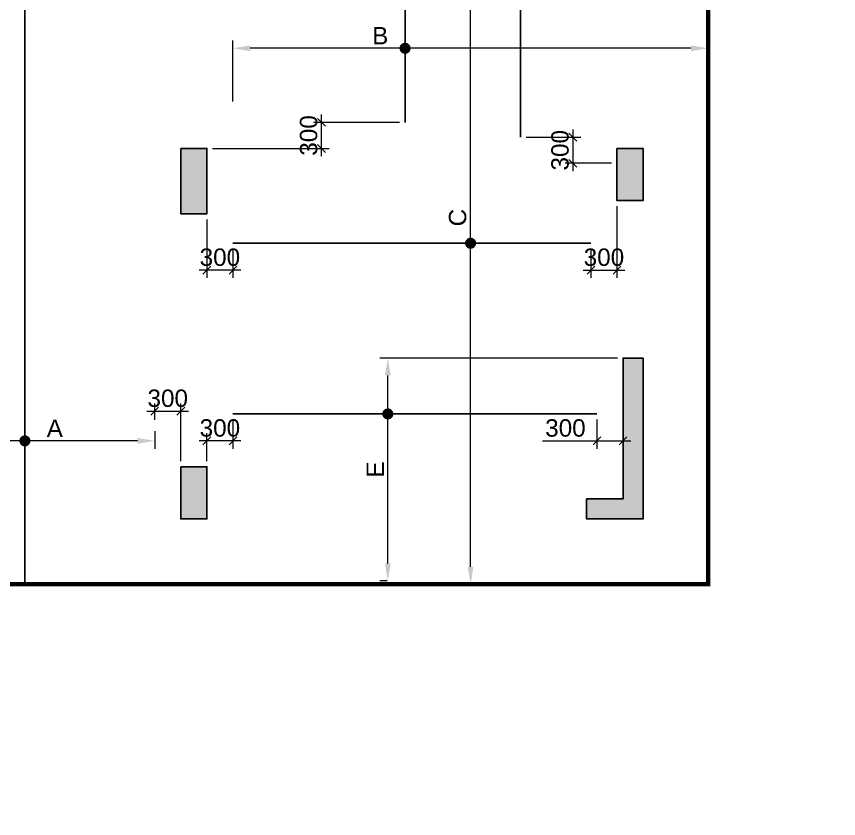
# Model space of a CAD drawing. Header units: millimetres. Extents: x 1123469 to 1883119, y -126924 to 196924.
# Drawn here: x 1633029 to 1642490, y 124283 to 133508 of the extents above; entities that cross this region are included whole.
import ezdxf

# ---------------------------------------------------------------- set-up
doc = ezdxf.new("R2010")
doc.units = ezdxf.units.MM
doc.header["$LTSCALE"] = 500
doc.header["$MEASUREMENT"] = 0
doc.header["$PDMODE"] = 34
doc.linetypes.add('CONTINOUS', pattern=[0])
doc.layers.get('Defpoints').update_dxf_attribs({"lineweight": 0})
for name, color, linetype in [('COL. DIM', 3, 'Continuous'), ('reinf.', 4, 'Continuous'), ('TOWER AREA COLUMN.', 6, 'Continuous')]:
    doc.layers.add(name, color=color, linetype=linetype)
for name, color, linetype, lineweight in [('CUT OUT', 1, 'Continuous', 13), ('dim-M', 1, 'Continuous', 15), ('FOOTING', 1, 'Continuous', 15), ('S - SUNK', 251, 'Continuous', 0), ('TOWER COL HATCH', 253, 'Continuous', 20)]:
    doc.layers.add(name, color=color, linetype=linetype, lineweight=lineweight)
doc.styles.add('3mm', font='arial.ttf')
doc.dimstyles.new('PARAMVEER', dxfattribs={"dimtxt": 200, "dimasz": 100, "dimexe": 0, "dimexo": 25, "dimgap": 10, "dimtad": 1, "dimdec": 0, "dimrnd": 5, "dimzin": 0, "dimdsep": 46, "dimtxsty": '3mm', "dimblk": 'OBLIQUE', "dimcen": 0.09, "dimdle": 75, "dimclrd": 1, "dimclre": 1, "dimclrt": 3, "dimadec": 0, "dimazin": 0, "dimtfac": 1, "dimtdec": 0, "dimtmove": 1, "dimatfit": 3, "dimfxl": 100, "dimtolj": 1, "dimtzin": 0, "dimlwd": 18, "dimlwe": 5, "dimarcsym": 0})

# ---------------------------------------------------------------- blocks, each defined once
blk = doc.blocks.new('3tgra')
at = {"layer": 'TOWER COL HATCH'}
h = blk.add_hatch(color=253, dxfattribs=at)
h.dxf.hatch_style = 1
h.paths.add_polyline_path([(1365940.6, 68966.8), (1365640.6, 68966.8), (1365640.6, 68366.8), (1365940.6, 68366.8)])
h = blk.add_hatch(color=253, dxfattribs=at)
h.dxf.hatch_style = 1
h.paths.add_polyline_path([(1370960.6, 68966.8), (1370660.6, 68966.8), (1370660.6, 68216.8), (1370960.6, 68216.8)])
h = blk.add_hatch(color=253, dxfattribs=at)
h.dxf.hatch_style = 1
h.paths.add_polyline_path([(1365640.6, 66556.8), (1365640.6, 64706.8), (1366290.6, 64706.8), (1366290.6, 64936.8), (1365870.6, 64936.8), (1365870.6, 66556.8)])
h = blk.add_hatch(color=253, dxfattribs=at)
h.dxf.hatch_style = 1
h.paths.add_polyline_path([(1370960.6, 65306.8), (1370660.6, 65306.8), (1370660.6, 64706.8), (1370960.6, 64706.8)])
at = {"layer": 'TOWER AREA COLUMN.', "color": 4}
for points in [[(1365940.6, 68966.8), (1365640.6, 68966.8), (1365640.6, 68366.8), (1365940.6, 68366.8)], [(1370960.6, 68966.8), (1370660.6, 68966.8), (1370660.6, 68216.8), (1370960.6, 68216.8)], [(1370960.6, 65306.8), (1370660.6, 65306.8), (1370660.6, 64706.8), (1370960.6, 64706.8)]]:
    blk.add_lwpolyline(points, close=True, dxfattribs=at)
blk.add_lwpolyline([(1365640.6, 66556.8), (1365640.6, 64706.8), (1366290.6, 64706.8), (1366290.6, 64936.8), (1365870.6, 64936.8), (1365870.6, 66556.8), (1365640.6, 66556.8)], dxfattribs=at)
blk = doc.blocks.new('_Oblique')
at = {"color": 0, "linetype": 'ByBlock', "lineweight": -2}
blk.add_line((-0.5, -0.5), (0.5, 0.5), dxfattribs=at)
blk = doc.blocks.new('*D1161')
at = {"layer": 'COL. DIM', "color": 1, "linetype": 'CONTINOUS', "lineweight": 5, "ltscale": 10, "transparency": 16777216}
for p, q in [((1634620, 128869.7), (1634620, 129058.3)), ((1634920, 128394.3), (1634920, 129058.3))]:
    blk.add_line(p, q, dxfattribs=at)
at = {"layer": 'COL. DIM', "color": 1, "lineweight": 18, "ltscale": 10, "transparency": 16777216}
blk.add_line((1634530, 128968.3), (1635010, 128968.3), dxfattribs=at)
at = {"layer": 'Defpoints', "color": 0, "ltscale": 10, "transparency": 16777216}
for p in [(1634920, 128968.3), (1634620, 128804.7), (1634920, 128329.3)]:
    blk.add_point(p, dxfattribs=at)
at = {"layer": 'COL. DIM', "color": 1, "lineweight": 18, "ltscale": 10, "transparency": 16777216, "xscale": 90, "yscale": 90, "zscale": 90, "rotation": 180}
blk.add_blockref('_Oblique', (1634620, 128968.3), dxfattribs=at)
at = {"layer": 'COL. DIM', "color": 1, "lineweight": 18, "ltscale": 10, "transparency": 16777216, "xscale": 90, "yscale": 90, "zscale": 90}
blk.add_blockref('_Oblique', (1634920, 128968.3), dxfattribs=at)
at = {"layer": 'COL. DIM', "color": 3, "ltscale": 10, "transparency": 16777216, "insert": (1634770, 129115.5), "char_height": 200, "attachment_point": 5, "style": '3mm'}
blk.add_mtext('\\A1;300', dxfattribs=at)
blk = doc.blocks.new('*D1205')
at = {"layer": 'COL. DIM', "color": 1, "linetype": 'CONTINOUS', "lineweight": 5, "ltscale": 10, "transparency": 16777216}
for p, q in [((1631985, 128742.2), (1631985, 128536.4)), ((1634620, 128739.7), (1634620, 128536.4))]:
    blk.add_line(p, q, dxfattribs=at)
at = {"layer": 'COL. DIM', "color": 1, "lineweight": 18, "ltscale": 10, "transparency": 16777216}
blk.add_line((1634420, 128626.4), (1632185, 128626.4), dxfattribs=at)
at = {"layer": 'COL. DIM', "color": 1, "ltscale": 10, "transparency": 16777216}
for points in [[(1632185, 128659.7), (1632185, 128593.1), (1631985, 128626.4)], [(1634420, 128659.7), (1634420, 128593.1), (1634620, 128626.4)]]:
    blk.add_solid(points, dxfattribs=at)
at = {"layer": 'Defpoints', "color": 0, "ltscale": 10, "transparency": 16777216}
for p in [(1631985, 128807.2), (1634620, 128804.7), (1631985, 128626.4)]:
    blk.add_point(p, dxfattribs=at)
at = {"layer": 'COL. DIM', "color": 3, "ltscale": 10, "transparency": 16777216, "insert": (1633470.3, 128771.4), "char_height": 200, "width": 21.479, "attachment_point": 5, "style": '3mm'}
blk.add_mtext('\\A1;A', dxfattribs=at)
blk = doc.blocks.new('*D1232')
at = {"layer": 'COL. DIM', "color": 1, "linetype": 'CONTINOUS', "lineweight": 5, "ltscale": 10, "transparency": 16777216}
for p, q in [((1639940, 131324.3), (1639940, 130500.3)), ((1639640, 130834.5), (1639640, 130500.3))]:
    blk.add_line(p, q, dxfattribs=at)
at = {"layer": 'COL. DIM', "color": 1, "lineweight": 18, "ltscale": 10, "transparency": 16777216}
blk.add_line((1639550, 130590.3), (1640030, 130590.3), dxfattribs=at)
at = {"layer": 'Defpoints', "color": 0, "ltscale": 10, "transparency": 16777216}
for p in [(1639940, 131389.3), (1639640, 130899.5), (1639940, 130590.3)]:
    blk.add_point(p, dxfattribs=at)
at = {"layer": 'COL. DIM', "color": 1, "lineweight": 18, "ltscale": 10, "transparency": 16777216, "xscale": 90, "yscale": 90, "zscale": 90, "rotation": 180}
blk.add_blockref('_Oblique', (1639640, 130590.3), dxfattribs=at)
at = {"layer": 'COL. DIM', "color": 1, "lineweight": 18, "ltscale": 10, "transparency": 16777216, "xscale": 90, "yscale": 90, "zscale": 90}
blk.add_blockref('_Oblique', (1639940, 130590.3), dxfattribs=at)
at = {"layer": 'COL. DIM', "color": 3, "ltscale": 10, "transparency": 16777216, "insert": (1639790, 130737.5), "char_height": 200, "attachment_point": 5, "style": '3mm'}
blk.add_mtext('\\A1;300', dxfattribs=at)
blk = doc.blocks.new('*D1233')
at = {"layer": 'COL. DIM', "color": 1, "linetype": 'CONTINOUS', "lineweight": 5, "ltscale": 10, "transparency": 16777216}
for p, q in [((1637566.2, 135139.3), (1638345.2, 135139.3)), ((1638246.2, 126979.3), (1638165.2, 126979.3))]:
    blk.add_line(p, q, dxfattribs=at)
at = {"layer": 'COL. DIM', "color": 1, "lineweight": 18, "ltscale": 10, "transparency": 16777216}
blk.add_line((1638255.2, 127179.3), (1638255.2, 134939.3), dxfattribs=at)
at = {"layer": 'COL. DIM', "color": 1, "ltscale": 10, "transparency": 16777216}
for points in [[(1638221.9, 134939.3), (1638288.5, 134939.3), (1638255.2, 135139.3)], [(1638221.9, 127179.3), (1638288.5, 127179.3), (1638255.2, 126979.3)]]:
    blk.add_solid(points, dxfattribs=at)
at = {"layer": 'Defpoints', "color": 0, "ltscale": 10, "transparency": 16777216}
for p in [(1637501.2, 135139.3), (1638255.2, 135139.3), (1638311.2, 126979.3)]:
    blk.add_point(p, dxfattribs=at)
at = {"layer": 'COL. DIM', "color": 3, "ltscale": 10, "transparency": 16777216, "insert": (1638106.8, 131194.3), "char_height": 200, "attachment_point": 5, "rotation": 90, "style": '3mm'}
blk.add_mtext('\\A1;C', dxfattribs=at)
blk = doc.blocks.new('*D1234')
at = {"layer": 'COL. DIM', "color": 1, "linetype": 'CONTINOUS', "lineweight": 5, "ltscale": 10, "transparency": 16777216}
for p, q in [((1635220, 131174.3), (1635220, 130500.3)), ((1635520, 130834.5), (1635520, 130500.3))]:
    blk.add_line(p, q, dxfattribs=at)
at = {"layer": 'COL. DIM', "color": 1, "lineweight": 18, "ltscale": 10, "transparency": 16777216}
blk.add_line((1635610, 130590.3), (1635130, 130590.3), dxfattribs=at)
at = {"layer": 'Defpoints', "color": 0, "ltscale": 10, "transparency": 16777216}
for p in [(1635220, 131239.3), (1635520, 130899.5), (1635220, 130590.3)]:
    blk.add_point(p, dxfattribs=at)
at = {"layer": 'COL. DIM', "color": 1, "lineweight": 18, "ltscale": 10, "transparency": 16777216, "xscale": 90, "yscale": 90, "zscale": 90, "rotation": 180}
blk.add_blockref('_Oblique', (1635220, 130590.3), dxfattribs=at)
at = {"layer": 'COL. DIM', "color": 1, "lineweight": 18, "ltscale": 10, "transparency": 16777216, "xscale": 90, "yscale": 90, "zscale": 90}
blk.add_blockref('_Oblique', (1635520, 130590.3), dxfattribs=at)
at = {"layer": 'COL. DIM', "color": 3, "ltscale": 10, "transparency": 16777216, "insert": (1635370, 130737.5), "char_height": 200, "attachment_point": 5, "style": '3mm'}
blk.add_mtext('\\A1;300', dxfattribs=at)
blk = doc.blocks.new('*D1235')
at = {"layer": 'COL. DIM', "color": 1, "linetype": 'CONTINOUS', "lineweight": 5, "ltscale": 10, "transparency": 16777216}
for p, q in [((1635520, 132528.9), (1635520, 133231.8)), ((1640990, 132528.9), (1640990, 133231.8))]:
    blk.add_line(p, q, dxfattribs=at)
at = {"layer": 'COL. DIM', "color": 1, "lineweight": 18, "ltscale": 10, "transparency": 16777216}
blk.add_line((1640790, 133141.8), (1635720, 133141.8), dxfattribs=at)
at = {"layer": 'COL. DIM', "color": 1, "ltscale": 10, "transparency": 16777216}
for points in [[(1635720, 133175.1), (1635720, 133108.4), (1635520, 133141.8)], [(1640790, 133175.1), (1640790, 133108.4), (1640990, 133141.8)]]:
    blk.add_solid(points, dxfattribs=at)
at = {"layer": 'Defpoints', "color": 0, "ltscale": 10, "transparency": 16777216}
for p in [(1635520, 133141.8), (1635520, 132463.9), (1640990, 132463.9)]:
    blk.add_point(p, dxfattribs=at)
at = {"layer": 'COL. DIM', "color": 3, "ltscale": 10, "transparency": 16777216, "insert": (1637216, 133286.8), "char_height": 200, "width": 21.479, "attachment_point": 5, "style": '3mm'}
blk.add_mtext('\\A1;B', dxfattribs=at)
blk = doc.blocks.new('*D1236')
at = {"layer": 'COL. DIM', "color": 1, "lineweight": 18, "ltscale": 10, "transparency": 16777216}
blk.add_line((1636539.1, 131899.3), (1636539.1, 132379.3), dxfattribs=at)
at = {"layer": 'COL. DIM', "color": 1, "linetype": 'CONTINOUS', "lineweight": 5, "ltscale": 10, "transparency": 16777216}
for p, q in [((1637436.2, 132289.3), (1636449.1, 132289.3)), ((1635285, 131989.3), (1636629.1, 131989.3))]:
    blk.add_line(p, q, dxfattribs=at)
at = {"layer": 'Defpoints', "color": 0, "ltscale": 10, "transparency": 16777216}
for p in [(1636539.1, 132289.3), (1637501.2, 132289.3), (1635220, 131989.3)]:
    blk.add_point(p, dxfattribs=at)
at = {"layer": 'COL. DIM', "color": 1, "lineweight": 18, "ltscale": 10, "transparency": 16777216, "xscale": 90, "yscale": 90, "zscale": 90}
for p, rotation in [((1636539.1, 132289.3), 90), ((1636539.1, 131989.3), 270)]:
    blk.add_blockref('_Oblique', p, dxfattribs=dict(at, rotation=rotation))
at = {"layer": 'COL. DIM', "color": 3, "ltscale": 10, "transparency": 16777216, "insert": (1636392, 132139.3), "char_height": 200, "attachment_point": 5, "rotation": 90, "style": '3mm'}
blk.add_mtext('\\A1;300', dxfattribs=at)
blk = doc.blocks.new('*D1239')
at = {"layer": 'COL. DIM', "color": 1, "lineweight": 18, "ltscale": 10, "transparency": 16777216}
blk.add_line((1639432.4, 132209.1), (1639432.4, 131729.1), dxfattribs=at)
at = {"layer": 'COL. DIM', "color": 1, "linetype": 'CONTINOUS', "lineweight": 5, "ltscale": 10, "transparency": 16777216}
for p, q in [((1638896, 132119.1), (1639522.4, 132119.1)), ((1639875, 131819.1), (1639342.4, 131819.1))]:
    blk.add_line(p, q, dxfattribs=at)
at = {"layer": 'Defpoints', "color": 0, "ltscale": 10, "transparency": 16777216}
for p in [(1638831, 132119.1), (1639432.4, 131819.1), (1639940, 131819.1)]:
    blk.add_point(p, dxfattribs=at)
at = {"layer": 'COL. DIM', "color": 1, "lineweight": 18, "ltscale": 10, "transparency": 16777216, "xscale": 90, "yscale": 90, "zscale": 90}
for p, rotation in [((1639432.4, 132119.1), 90), ((1639432.4, 131819.1), 270)]:
    blk.add_blockref('_Oblique', p, dxfattribs=dict(at, rotation=rotation))
at = {"layer": 'COL. DIM', "color": 3, "ltscale": 10, "transparency": 16777216, "insert": (1639285.2, 131969.1), "char_height": 200, "attachment_point": 5, "rotation": 90, "style": '3mm'}
blk.add_mtext('\\A1;300', dxfattribs=at)
blk = doc.blocks.new('*D1908')
at = {"layer": 'COL. DIM', "color": 1, "linetype": 'CONTINOUS', "lineweight": 5, "ltscale": 10, "transparency": 16777216}
for p, q in [((1639710, 128871), (1639710, 128536.7)), ((1640010, 128871), (1640010, 128536.7))]:
    blk.add_line(p, q, dxfattribs=at)
at = {"layer": 'COL. DIM', "color": 1, "lineweight": 18, "ltscale": 10, "transparency": 16777216}
for p, q in [((1639081.2, 128626.7), (1639710, 128626.7)), ((1639620, 128626.7), (1640100, 128626.7))]:
    blk.add_line(p, q, dxfattribs=at)
at = {"layer": 'Defpoints', "color": 0, "ltscale": 10, "transparency": 16777216}
for p in [(1639710, 128936), (1640010, 128936), (1640010, 128626.7)]:
    blk.add_point(p, dxfattribs=at)
at = {"layer": 'COL. DIM', "color": 1, "lineweight": 18, "ltscale": 10, "transparency": 16777216, "xscale": 90, "yscale": 90, "zscale": 90, "rotation": 180}
blk.add_blockref('_Oblique', (1639710, 128626.7), dxfattribs=at)
at = {"layer": 'COL. DIM', "color": 1, "lineweight": 18, "ltscale": 10, "transparency": 16777216, "xscale": 90, "yscale": 90, "zscale": 90}
blk.add_blockref('_Oblique', (1640010, 128626.7), dxfattribs=at)
at = {"layer": 'COL. DIM', "color": 3, "ltscale": 10, "transparency": 16777216, "insert": (1639346.7, 128773.9), "char_height": 200, "attachment_point": 5, "style": '3mm'}
blk.add_mtext('\\A1;300', dxfattribs=at)
blk = doc.blocks.new('*D1909')
at = {"layer": 'COL. DIM', "color": 1, "linetype": 'CONTINOUS', "lineweight": 5, "ltscale": 10, "transparency": 16777216}
for p, q in [((1635520.1, 128871), (1635520.1, 128536.7)), ((1635220.1, 128394.3), (1635220.1, 128716.7))]:
    blk.add_line(p, q, dxfattribs=at)
at = {"layer": 'COL. DIM', "color": 1, "lineweight": 18, "ltscale": 10, "transparency": 16777216}
blk.add_line((1635610.1, 128626.7), (1635130.1, 128626.7), dxfattribs=at)
at = {"layer": 'Defpoints', "color": 0, "ltscale": 10, "transparency": 16777216}
for p in [(1635520.1, 128936), (1635220.1, 128626.7), (1635220.1, 128329.3)]:
    blk.add_point(p, dxfattribs=at)
at = {"layer": 'COL. DIM', "color": 1, "lineweight": 18, "ltscale": 10, "transparency": 16777216, "xscale": 90, "yscale": 90, "zscale": 90, "rotation": 180}
blk.add_blockref('_Oblique', (1635220.1, 128626.7), dxfattribs=at)
at = {"layer": 'COL. DIM', "color": 1, "lineweight": 18, "ltscale": 10, "transparency": 16777216, "xscale": 90, "yscale": 90, "zscale": 90}
blk.add_blockref('_Oblique', (1635520.1, 128626.7), dxfattribs=at)
at = {"layer": 'COL. DIM', "color": 3, "ltscale": 10, "transparency": 16777216, "insert": (1635370.1, 128773.9), "char_height": 200, "attachment_point": 5, "style": '3mm'}
blk.add_mtext('\\A1;300', dxfattribs=at)
blk = doc.blocks.new('*D1901')
at = {"layer": 'COL. DIM', "color": 1, "linetype": 'CONTINOUS', "lineweight": 5, "ltscale": 10, "transparency": 16777216}
for p, q in [((1639945, 129579.3), (1637212.6, 129579.3)), ((1637293.6, 127017), (1637212.6, 127017))]:
    blk.add_line(p, q, dxfattribs=at)
at = {"layer": 'COL. DIM', "color": 1, "lineweight": 18, "ltscale": 10, "transparency": 16777216}
blk.add_line((1637302.6, 127217), (1637302.6, 129379.3), dxfattribs=at)
at = {"layer": 'COL. DIM', "color": 1, "ltscale": 10, "transparency": 16777216}
for points in [[(1637269.3, 129379.3), (1637336, 129379.3), (1637302.6, 129579.3)], [(1637269.3, 127217), (1637336, 127217), (1637302.6, 127017)]]:
    blk.add_solid(points, dxfattribs=at)
at = {"layer": 'Defpoints', "color": 0, "ltscale": 10, "transparency": 16777216}
for p in [(1637302.6, 129579.3), (1640010, 129579.3), (1637358.6, 127017)]:
    blk.add_point(p, dxfattribs=at)
at = {"layer": 'COL. DIM', "color": 3, "ltscale": 10, "transparency": 16777216, "insert": (1637157.6, 128298.1), "char_height": 200, "attachment_point": 5, "rotation": 90, "style": '3mm'}
blk.add_mtext('\\A1;E', dxfattribs=at)
blk = doc.blocks.new('*D2624')
at = {"layer": 'COL. DIM', "color": 1, "linetype": 'CONTINOUS', "lineweight": 5, "ltscale": 10, "transparency": 16777216}
for p, q in [((1726903.3, 142855.3), (1726903.3, 142349.5)), ((1727203.3, 141672.5), (1727203.3, 142529.5))]:
    blk.add_line(p, q, dxfattribs=at)
at = {"layer": 'COL. DIM', "color": 1, "lineweight": 18, "ltscale": 10, "transparency": 16777216}
blk.add_line((1726813.3, 142439.5), (1727293.3, 142439.5), dxfattribs=at)
at = {"layer": 'Defpoints', "color": 0, "ltscale": 10, "transparency": 16777216}
for p in [(1726903.3, 142920.3), (1727203.3, 142439.5), (1727203.3, 141607.5), (1405055.6, 139394.2), (1364890.6, 126979.3), (1364890.6, 124332.9)]:
    blk.add_point(p, dxfattribs=at)
at = {"layer": 'S - SUNK', "color": 1, "lineweight": 18, "ltscale": 10, "transparency": 16777216}
blk.add_line((1405130.6, 124332.9), (1364815.6, 124332.9), dxfattribs=at)
at = {"layer": 'S - SUNK', "color": 1, "lineweight": 5, "ltscale": 10, "transparency": 16777216}
for p, q in [((1364890.6, 124333.1), (1364890.6, 124332.9)), ((1405055.6, 124333.1), (1405055.6, 124332.9))]:
    blk.add_line(p, q, dxfattribs=at)
at = {"layer": 'COL. DIM', "color": 1, "lineweight": 18, "ltscale": 10, "transparency": 16777216, "xscale": 90, "yscale": 90, "zscale": 90, "rotation": 180}
blk.add_blockref('_Oblique', (1726903.3, 142439.5), dxfattribs=at)
at = {"layer": 'COL. DIM', "color": 1, "lineweight": 18, "ltscale": 10, "transparency": 16777216, "xscale": 90, "yscale": 90, "zscale": 90}
blk.add_blockref('_Oblique', (1727203.3, 142439.5), dxfattribs=at)
at = {"layer": 'S - SUNK', "color": 1, "lineweight": 18, "ltscale": 10, "transparency": 16777216, "xscale": 100, "yscale": 100, "zscale": 100, "rotation": 180}
blk.add_blockref('_Oblique', (1364890.6, 124332.9), dxfattribs=at)
at = {"layer": 'S - SUNK', "color": 1, "lineweight": 18, "ltscale": 10, "transparency": 16777216, "xscale": 100, "yscale": 100, "zscale": 100}
blk.add_blockref('_Oblique', (1405055.6, 124332.9), dxfattribs=at)
at = {"layer": 'COL. DIM', "color": 3, "ltscale": 10, "transparency": 16777216, "insert": (1727053.3, 142586.6), "char_height": 200, "attachment_point": 5, "style": '3mm'}
blk.add_mtext('\\A1;300', dxfattribs=at)
at = {"layer": 'S - SUNK', "color": 3, "ltscale": 10, "transparency": 16777216, "insert": (1384973.1, 124445), "char_height": 200, "attachment_point": 5, "style": '3mm'}
blk.add_mtext('\\A1;40165', dxfattribs=at)
blk = doc.blocks.new('*D2625')
at = {"layer": 'COL. DIM', "color": 1, "lineweight": 18, "ltscale": 10, "transparency": 16777216}
blk.add_line((1725455.6, 141997.5), (1725455.6, 141517.5), dxfattribs=at)
at = {"layer": 'COL. DIM', "color": 1, "linetype": 'CONTINOUS', "lineweight": 5, "ltscale": 10, "transparency": 16777216}
for p, q in [((1725012.2, 141907.5), (1725545.6, 141907.5)), ((1724393.3, 141607.5), (1725545.6, 141607.5))]:
    blk.add_line(p, q, dxfattribs=at)
at = {"layer": 'Defpoints', "color": 0, "ltscale": 10, "transparency": 16777216}
for p in [(1358872.1, 158914.1), (1431760.6, 158914.1), (1724947.2, 141907.5), (1724328.3, 141607.5), (1725455.6, 141607.5), (1442850.6, 126979.3)]:
    blk.add_point(p, dxfattribs=at)
at = {"layer": 'S - SUNK', "color": 1, "lineweight": 18, "ltscale": 10, "transparency": 16777216}
blk.add_line((1358872.1, 126904.3), (1358872.1, 158989.1), dxfattribs=at)
at = {"layer": 'S - SUNK', "color": 1, "lineweight": 5, "ltscale": 10, "transparency": 16777216}
for p, q in [((1358872.3, 158914.1), (1358872.1, 158914.1)), ((1358872.3, 126979.3), (1358872.1, 126979.3))]:
    blk.add_line(p, q, dxfattribs=at)
at = {"layer": 'COL. DIM', "color": 1, "lineweight": 18, "ltscale": 10, "transparency": 16777216, "xscale": 90, "yscale": 90, "zscale": 90}
for p, rotation in [((1725455.6, 141907.5), 90), ((1725455.6, 141607.5), 270)]:
    blk.add_blockref('_Oblique', p, dxfattribs=dict(at, rotation=rotation))
at = {"layer": 'S - SUNK', "color": 1, "lineweight": 18, "ltscale": 10, "transparency": 16777216, "xscale": 100, "yscale": 100, "zscale": 100}
for p, rotation in [((1358872.1, 158914.1), 90), ((1358872.1, 126979.3), 270)]:
    blk.add_blockref('_Oblique', p, dxfattribs=dict(at, rotation=rotation))
at = {"layer": 'COL. DIM', "color": 3, "ltscale": 10, "transparency": 16777216, "insert": (1725308.4, 141757.5), "char_height": 200, "attachment_point": 5, "rotation": 90, "style": '3mm'}
blk.add_mtext('\\A1;300', dxfattribs=at)
at = {"layer": 'S - SUNK', "color": 3, "ltscale": 10, "transparency": 16777216, "insert": (1358759.9, 142946.7), "char_height": 200, "attachment_point": 5, "rotation": 90, "style": '3mm'}
blk.add_mtext('\\A1;31935', dxfattribs=at)

msp = doc.modelspace()

# ---------------------------------------------------------------- linework, layer by layer
at = {"layer": 'dim-M', "color": 4, "ltscale": 10, "const_width": 63.8}
for points in [[(1637533.1, 133141.8, 1), (1637469.3, 133141.8, 1)], [(1638287.1, 130899.5, 1), (1638223.3, 130899.5, 1)], [(1637334.5, 128936, 1), (1637270.8, 128936, 1)], [(1633157.9, 128626.4, -1), (1633094.2, 128626.4, -1)]]:
    msp.add_lwpolyline(points, format="xyb", close=True, dxfattribs=at)
at = {"layer": 'FOOTING', "color": 3, "ltscale": 10, "const_width": 50}
msp.add_lwpolyline([(1588640, 155194.2), (1615380, 155194.2), (1615380, 156599.2), (1617075, 156599.2), (1617075, 157414.1), (1621025, 157414.1), (1621025, 158914.1), (1629900, 158914.1), (1629900, 148629.4), (1640990, 148629.4), (1640990, 126979.3), (1632435, 126979.3)], dxfattribs=at)
at = {"layer": 'reinf.', "color": 4, "ltscale": 10}
for p, q in [((1638831, 132119.1), (1638831, 135239.3)), ((1637501.2, 132289.3), (1637501.2, 135139.3)), ((1633126.1, 134689.3), (1633126.1, 126979.3))]:
    msp.add_line(p, q, dxfattribs=at)
at = {"layer": 'reinf.', "color": 4, "ltscale": 1.4}
for p, q in [((1639640, 130899.5), (1635520, 130899.5)), ((1639710, 128936), (1635520.1, 128936))]:
    msp.add_line(p, q, dxfattribs=at)

# ---------------------------------------------------------------- block references
at = {"layer": 'CUT OUT', "color": 4, "xscale": -1}
msp.add_blockref('3tgra', (3005880.6, 63022.5), dxfattribs=at)

# ---------------------------------------------------------------- dimensions: what is measured, and where the dimension line sits
at = {"layer": 'COL. DIM', "color": 6, "ltscale": 10}
for base, p1, p2, angle, picture, middle in [((1725455.6, 141607.5), (1724947.2, 141907.5), (1724328.3, 141607.5), 90, '*D2625', (1725455.6, 141757.5)), ((1636539.1, 132289.3), (1635220, 131989.3), (1637501.2, 132289.3), 270, '*D1236', (1636539.1, 132139.3)), ((1639432.4, 131819.1), (1638831, 132119.1), (1639940, 131819.1), 90, '*D1239', (1639432.4, 131969.1)), ((1639940, 130590.3), (1639640, 130899.5), (1639940, 131389.3), 0, '*D1232', (1639790, 130590.3)), ((1635220, 130590.3), (1635520, 130899.5), (1635220, 131239.3), 180, '*D1234', (1635370, 130590.3)), ((1634920, 128968.3), (1634620, 128804.7), (1634920, 128329.3), 0, '*D1161', (1634770, 128968.3)), ((1635220.1, 128626.7), (1635520.1, 128936), (1635220.1, 128329.3), 180, '*D1909', (1635370.1, 128626.7)), ((1640010, 128626.7), (1639710, 128936), (1640010, 128936), 0, '*D1908', (1639346.7, 128550.7))]:
    dim = msp.add_linear_dim(base=base, p1=p1, p2=p2, angle=angle, dimstyle='PARAMVEER', override={"dimasz": 90, "dimexe": 90, "dimexo": 65, "dimgap": 45, "dimpost": '\\X', "dimdle": 90, "dimfxl": 0.18, "dimarcsym": 1}, dxfattribs=at)
    dim.commit()
    dim.dimension.update_dxf_attribs({"geometry": picture, "text_midpoint": middle, "dimtype": 160})
dim = msp.add_linear_dim(base=(1727203.3, 142439.5), p1=(1726903.3, 142920.3), p2=(1727203.3, 141607.5), dimstyle='PARAMVEER', override={"dimasz": 90, "dimexe": 90, "dimexo": 65, "dimgap": 45, "dimpost": '\\X', "dimdle": 90, "dimfxl": 0.18, "dimarcsym": 1}, dxfattribs=at)
dim.commit()
dim.dimension.update_dxf_attribs({"geometry": '*D2624', "text_midpoint": (1727053.3, 142439.5), "dimtype": 160})
for base, p1, p2, angle, text, picture, middle in [((1638255.2, 135139.3), (1638311.2, 126979.3), (1637501.2, 135139.3), 270, 'C', '*D1233', (1638255.2, 131194.3)), ((1635520, 133141.8), (1640990, 132463.9), (1635520, 132463.9), 180, 'B', '*D1235', (1637216, 133141.8)), ((1637302.6, 129579.3), (1637358.6, 127017), (1640010, 129579.3), 270, 'E', '*D1901', (1637302.6, 128298.1)), ((1631985, 128626.4), (1634620, 128804.7), (1631985, 128807.2), 180, 'A', '*D1205', (1633470.3, 128626.4))]:
    dim = msp.add_linear_dim(base=base, p1=p1, p2=p2, angle=angle, text=text, dimstyle='PARAMVEER', override={"dimasz": 200, "dimexe": 90, "dimexo": 65, "dimgap": 45, "dimpost": '\\X', "dimsah": 1, "dimdle": 90, "dimfxl": 0.18, "dimarcsym": 1}, dxfattribs=at)
    dim.commit()
    dim.dimension.update_dxf_attribs({"geometry": picture, "text_midpoint": middle, "dimtype": 160})
at = {"layer": 'S - SUNK', "color": 4, "ltscale": 10}
dim = msp.add_linear_dim(base=(1358872.1, 158914.1), p1=(1442850.6, 126979.3), p2=(1431760.6, 158914.1), angle=90, dimstyle='PARAMVEER', override={"dimpost": '\\X', "dimfxl": 0.15, "dimfxlon": 1, "dimarcsym": 1}, dxfattribs=at)
dim.commit()
dim.dimension.update_dxf_attribs({"geometry": '*D2625', "text_midpoint": (1358759.9, 142946.7)})
dim = msp.add_linear_dim(base=(1364890.6, 124332.9), p1=(1405055.6, 139394.2), p2=(1364890.6, 126979.3), dimstyle='PARAMVEER', override={"dimpost": '\\X', "dimfxl": 0.15, "dimfxlon": 1, "dimarcsym": 1}, dxfattribs=at)
dim.commit()
dim.dimension.update_dxf_attribs({"geometry": '*D2624', "text_midpoint": (1384973.1, 124445)})

doc.saveas('drawing.dxf')
